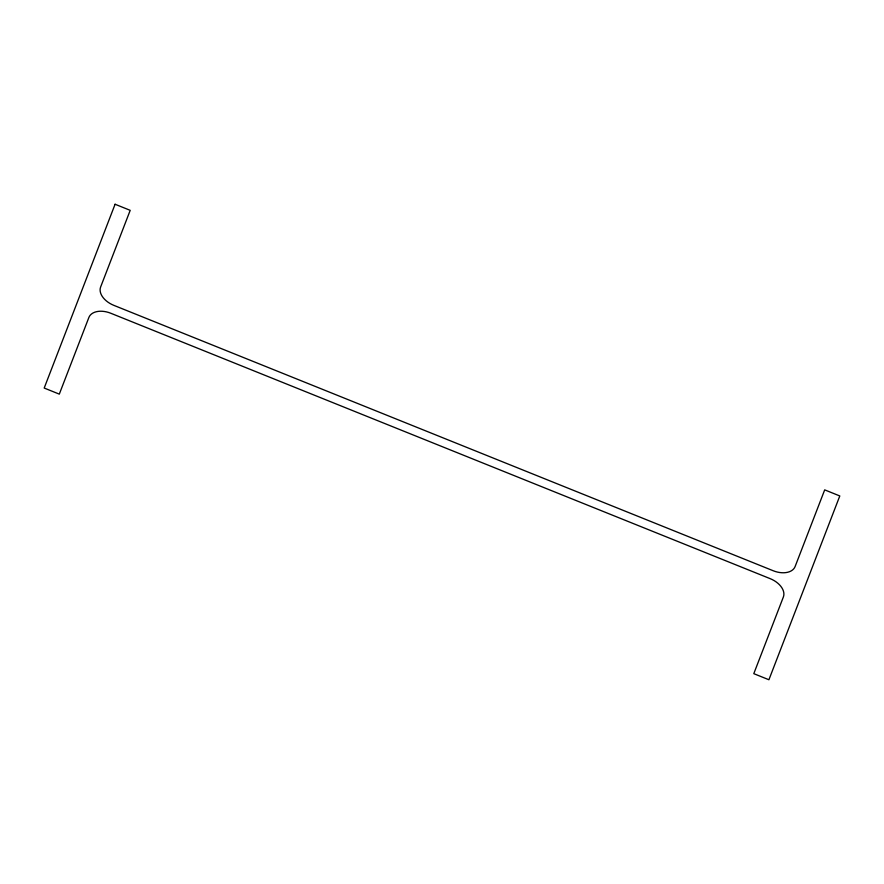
<?xml version="1.0" encoding="UTF-8"?>
<svg xmlns="http://www.w3.org/2000/svg" width="884" height="884" viewBox="0 0 884 884"><rect width="100%" height="100%" fill="white"/><g stroke="black" fill="none" stroke-linecap="round" stroke-linejoin="round"><path stroke-width="1.33" d="M115.086 204.248L44.2 388.043L59.305 394.131L88.875 317.478A18.94 12.1 22.5 0 1 110.798 313.256L770.152 578.644A18.94 12.1 22.5 0 1 783.368 597.009L753.798 673.663L768.914 679.752L839.8 495.957L824.695 489.869L795.125 566.522A18.94 12.1 22.5 0 1 773.202 570.744L113.848 305.356A18.94 12.1 22.5 0 1 100.632 286.991L130.202 210.337L115.086 204.248"/></g></svg>
